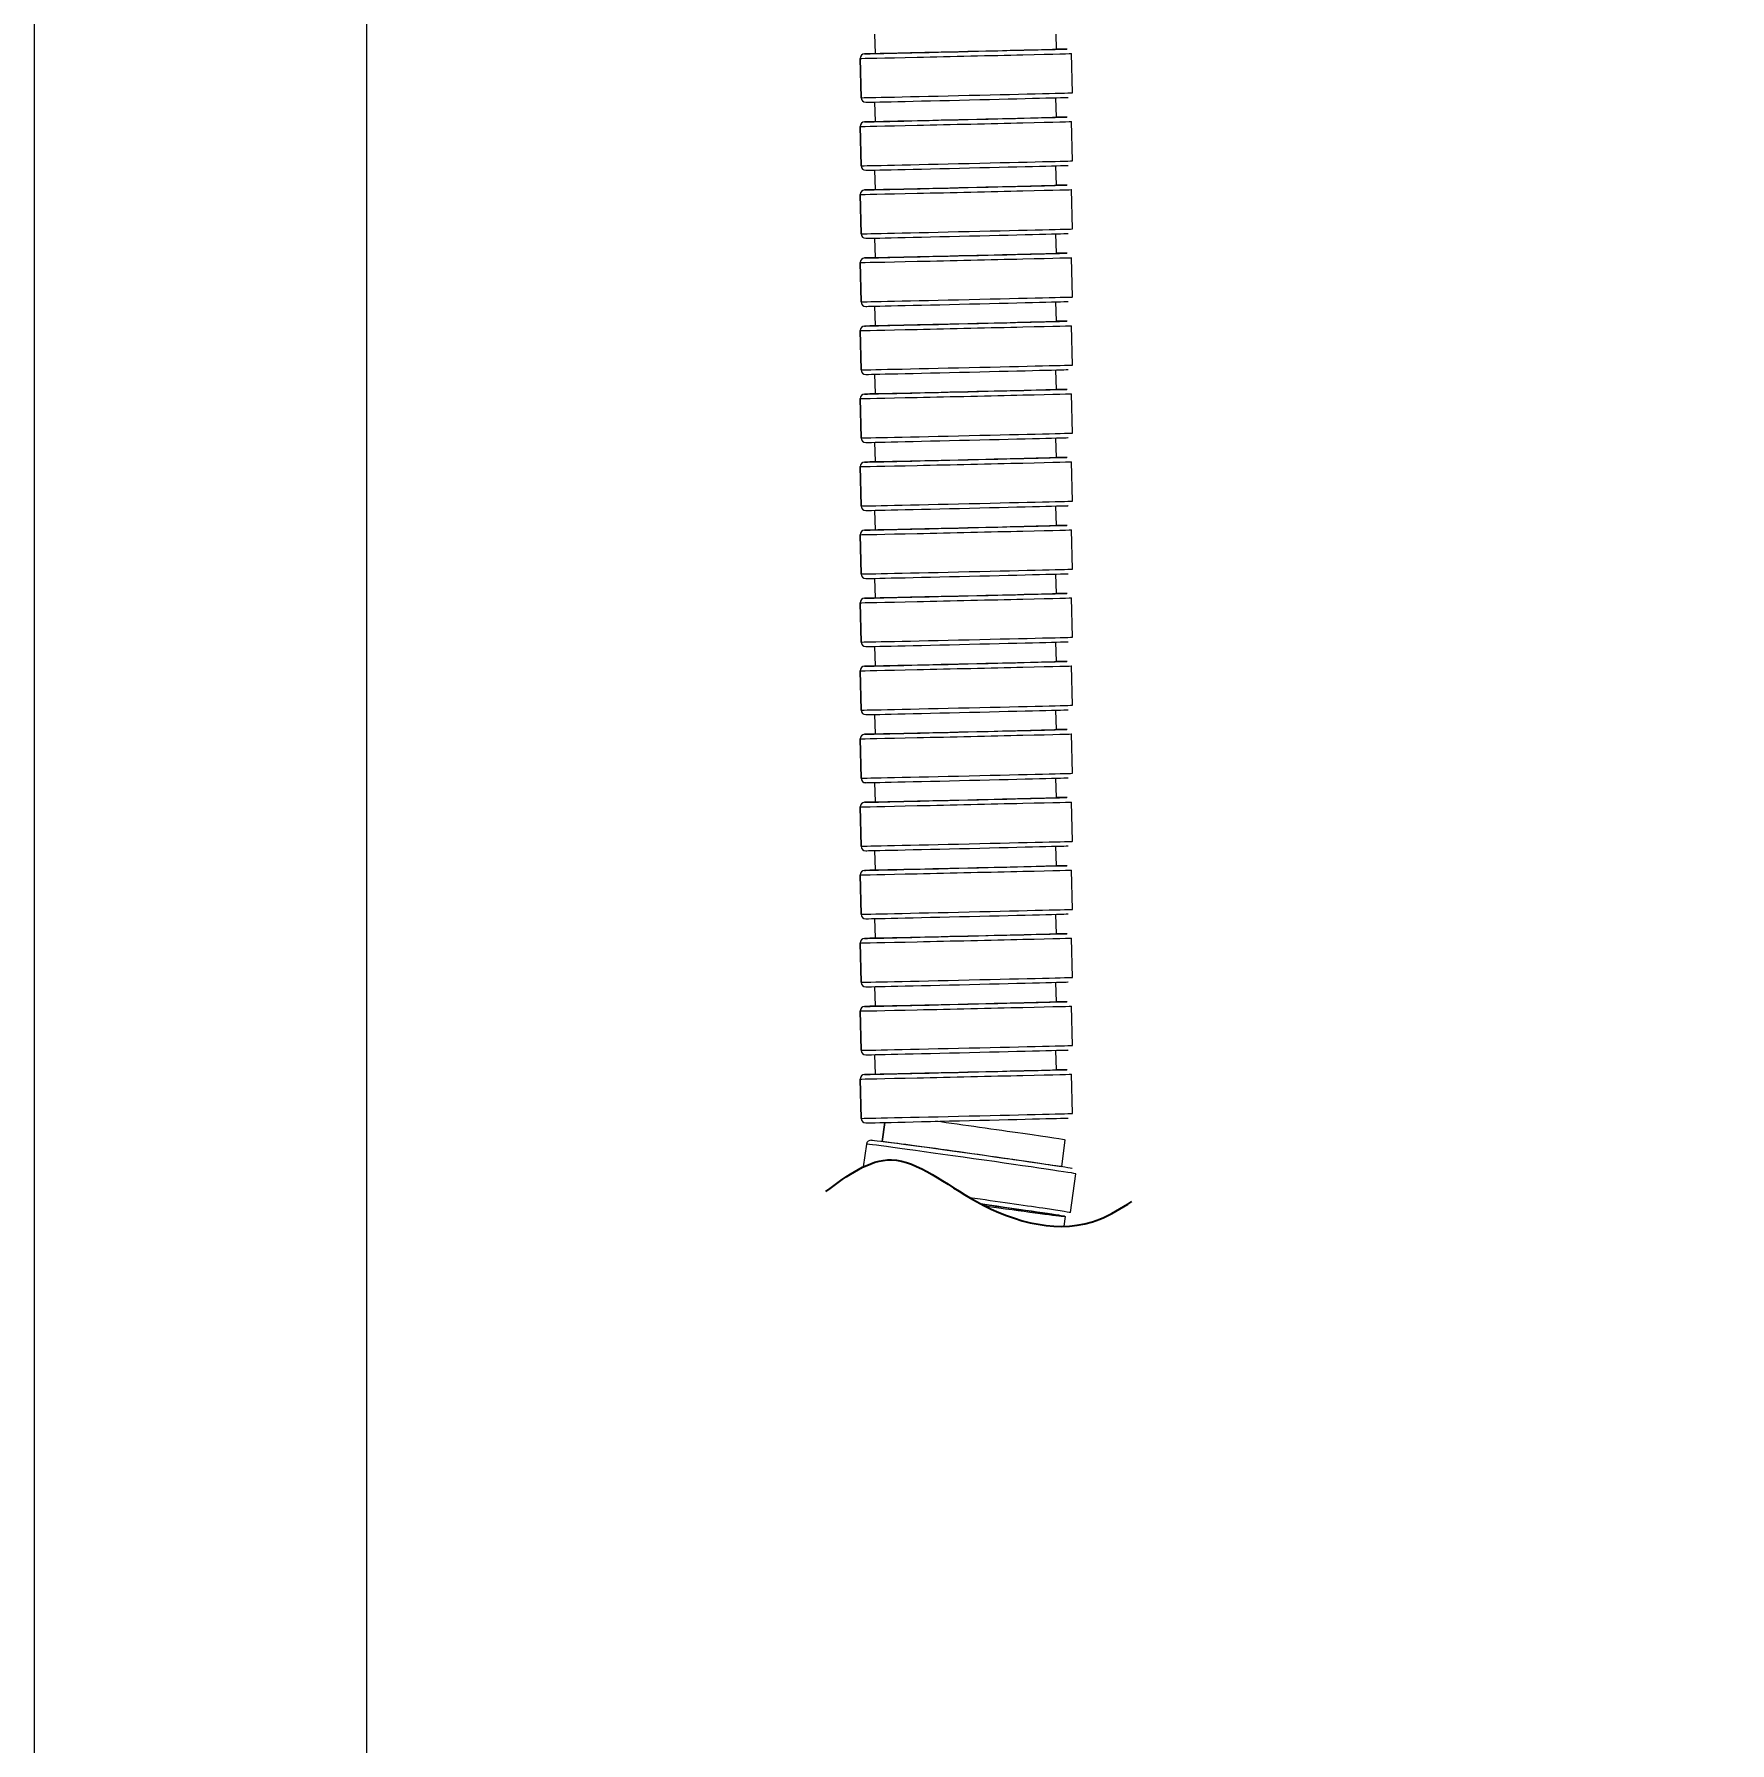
# Model space of a CAD drawing. Header units: millimetres. Extents: x 2433 to 4809, y -10272 to -6912.
# Drawn here: x 3173.8 to 3285.9, y -8720.4 to -8607.4 of the extents above; entities that cross this region are included whole.
import ezdxf

# ---------------------------------------------------------------- set-up
doc = ezdxf.new("R2010")
doc.units = ezdxf.units.MM
doc.layers.add('DIM', color=3, linetype='Continuous', lineweight=13)
doc.styles.add('ARIAL', font='arial.ttf')
doc.dimstyles.get("Standard").update_dxf_attribs({"dimtxt": 15, "dimasz": 15, "dimexe": 0.18, "dimexo": 0.0625, "dimgap": 4, "dimtad": 0, "dimtih": 1, "dimtoh": 1, "dimdec": 1, "dimdsep": 46, "dimtxsty": 'ARIAL', "dimcen": 0, "dimclrd": 3, "dimclre": 3, "dimclrt": 3, "dimadec": 0, "dimazin": 0, "dimtfac": 1, "dimtdec": 1, "dimtofl": 0, "dimtmove": 0, "dimatfit": 3, "dimfxl": 1, "dimtolj": 1, "dimtzin": 0, "dimarcsym": 0})

# ---------------------------------------------------------------- blocks, each defined once
blk = doc.blocks.new('*D46')
at = {"layer": 'Defpoints', "color": 0, "transparency": 16777216}
for p in [(3184.79, -7905.99), (3696.95, -9950.16), (3696.95, -9950.16)]:
    blk.add_point(p, dxfattribs=at)
at = {"layer": 'DIM', "color": 3, "lineweight": -2, "transparency": 16777216}
for p, q in [((3184.85, -7905.99), (3697.13, -7905.99)), ((3696.95, -7923.99), (3696.95, -8911.27)), ((3696.95, -9932.16), (3696.95, -8944.87)), ((3697.02, -9950.16), (3697.13, -9950.16))]:
    blk.add_line(p, q, dxfattribs=at)
at = {"layer": 'DIM', "color": 3, "transparency": 16777216}
for points in [[(3693.95, -7923.99), (3699.95, -7923.99), (3696.95, -7905.99)], [(3693.95, -9932.16), (3699.95, -9932.16), (3696.95, -9950.16)]]:
    blk.add_solid(points, dxfattribs=at)
at = {"layer": 'DIM', "color": 3, "transparency": 16777216, "insert": (3696.95, -8928.07), "char_height": 18, "attachment_point": 5, "style": 'ARIAL'}
blk.add_mtext('\\A1;(2280)', dxfattribs=at)

msp = doc.modelspace()

# ---------------------------------------------------------------- linework, layer by layer
at = {"linetype": 'Continuous', "lineweight": 18}
for p, q in [((3173.79, -8601.15), (3173.79, -9070.27)), ((3195.79, -9070.27), (3195.79, -8601.14)), ((3229.38, -8607.44), (3229.41, -8608.71)), ((3241.4, -8608.43), (3241.38, -8607.44)), ((3228.41, -8609.04), (3228.47, -8611.64)), ((3228.41, -8609.04), (3228.42, -8609.04)), ((3228.7, -8608.74), (3228.71, -8608.74)), ((3229.41, -8608.71), (3228.72, -8608.74)), ((3229.41, -8608.71), (3229.41, -8608.71)), ((3242.09, -8608.43), (3241.4, -8608.43)), ((3242.47, -8611.32), (3242.41, -8608.72)), ((3228.47, -8611.64), (3228.48, -8611.64)), ((3241.4, -8612.93), (3241.37, -8611.65)), ((3229.38, -8611.93), (3229.41, -8613.21)), ((3228.41, -8613.54), (3228.47, -8616.14)), ((3228.41, -8613.54), (3228.42, -8613.54)), ((3228.7, -8613.24), (3228.71, -8613.24)), ((3229.41, -8613.21), (3228.72, -8613.24)), ((3229.41, -8613.21), (3229.41, -8613.21)), ((3242.09, -8612.93), (3241.4, -8612.93)), ((3242.47, -8615.82), (3242.41, -8613.22)), ((3228.47, -8616.14), (3228.48, -8616.14)), ((3241.4, -8617.43), (3241.37, -8616.15)), ((3229.38, -8616.43), (3229.41, -8617.71)), ((3228.41, -8618.04), (3228.47, -8620.64)), ((3228.41, -8618.04), (3228.42, -8618.04)), ((3228.7, -8617.74), (3228.71, -8617.74)), ((3229.41, -8617.71), (3228.72, -8617.74)), ((3229.41, -8617.71), (3229.41, -8617.71)), ((3242.09, -8617.43), (3241.4, -8617.43)), ((3242.47, -8620.32), (3242.41, -8617.72)), ((3228.47, -8620.64), (3228.48, -8620.64)), ((3241.4, -8621.93), (3241.37, -8620.65)), ((3229.38, -8620.93), (3229.41, -8622.21)), ((3228.41, -8622.54), (3228.47, -8625.14)), ((3228.41, -8622.54), (3228.42, -8622.54)), ((3228.7, -8622.24), (3228.71, -8622.24)), ((3229.41, -8622.21), (3228.72, -8622.24)), ((3229.41, -8622.21), (3229.41, -8622.21)), ((3242.09, -8621.93), (3241.4, -8621.93)), ((3242.47, -8624.82), (3242.41, -8622.22)), ((3228.47, -8625.14), (3228.48, -8625.14)), ((3241.4, -8626.43), (3241.37, -8625.15)), ((3229.38, -8625.43), (3229.41, -8626.71)), ((3228.41, -8627.04), (3228.47, -8629.64)), ((3228.41, -8627.04), (3228.42, -8627.04)), ((3228.7, -8626.74), (3228.71, -8626.74)), ((3229.41, -8626.71), (3228.72, -8626.74)), ((3229.41, -8626.71), (3229.41, -8626.71)), ((3242.09, -8626.43), (3241.4, -8626.43)), ((3242.47, -8629.32), (3242.41, -8626.72)), ((3228.47, -8629.64), (3228.48, -8629.64)), ((3241.4, -8630.93), (3241.37, -8629.65)), ((3229.38, -8629.93), (3229.41, -8631.21)), ((3242.09, -8630.93), (3241.4, -8630.93)), ((3228.41, -8631.54), (3228.47, -8634.14)), ((3228.41, -8631.54), (3228.42, -8631.54)), ((3228.7, -8631.24), (3228.71, -8631.24)), ((3229.41, -8631.21), (3228.72, -8631.24)), ((3229.41, -8631.21), (3229.41, -8631.21)), ((3242.47, -8633.82), (3242.41, -8631.22)), ((3228.47, -8634.14), (3228.48, -8634.14)), ((3241.4, -8635.43), (3241.37, -8634.15)), ((3229.38, -8634.43), (3229.41, -8635.71)), ((3242.09, -8635.43), (3241.4, -8635.43)), ((3228.41, -8636.04), (3228.47, -8638.64)), ((3228.41, -8636.04), (3228.42, -8636.04)), ((3228.7, -8635.74), (3228.71, -8635.74)), ((3229.41, -8635.71), (3228.72, -8635.74)), ((3229.41, -8635.71), (3229.41, -8635.71)), ((3242.47, -8638.32), (3242.41, -8635.72)), ((3228.47, -8638.64), (3228.48, -8638.64)), ((3241.4, -8639.93), (3241.37, -8638.65)), ((3229.38, -8638.93), (3229.41, -8640.21)), ((3242.09, -8639.93), (3241.4, -8639.93)), ((3228.41, -8640.54), (3228.47, -8643.14)), ((3228.41, -8640.54), (3228.42, -8640.54)), ((3228.7, -8640.24), (3228.71, -8640.24)), ((3229.41, -8640.21), (3228.72, -8640.24)), ((3229.41, -8640.21), (3229.41, -8640.21)), ((3242.47, -8642.82), (3242.41, -8640.22)), ((3228.47, -8643.14), (3228.48, -8643.14)), ((3241.4, -8644.43), (3241.37, -8643.15)), ((3229.38, -8643.43), (3229.41, -8644.71)), ((3242.09, -8644.43), (3241.4, -8644.43)), ((3228.41, -8645.04), (3228.47, -8647.64)), ((3228.41, -8645.04), (3228.42, -8645.04)), ((3228.7, -8644.74), (3228.71, -8644.74)), ((3229.41, -8644.71), (3228.72, -8644.74)), ((3229.41, -8644.71), (3229.41, -8644.71)), ((3242.47, -8647.32), (3242.41, -8644.72)), ((3228.47, -8647.64), (3228.48, -8647.64)), ((3241.4, -8648.93), (3241.37, -8647.65)), ((3229.38, -8647.93), (3229.41, -8649.21)), ((3242.09, -8648.93), (3241.4, -8648.93)), ((3228.41, -8649.54), (3228.47, -8652.14)), ((3228.41, -8649.54), (3228.42, -8649.54)), ((3228.7, -8649.24), (3228.71, -8649.24)), ((3229.41, -8649.21), (3228.72, -8649.24)), ((3229.41, -8649.21), (3229.41, -8649.21)), ((3242.47, -8651.82), (3242.41, -8649.22)), ((3228.47, -8652.14), (3228.48, -8652.14)), ((3241.4, -8653.43), (3241.37, -8652.15)), ((3229.38, -8652.43), (3229.41, -8653.71)), ((3242.09, -8653.43), (3241.4, -8653.43)), ((3228.41, -8654.04), (3228.47, -8656.64)), ((3228.41, -8654.04), (3228.42, -8654.04)), ((3228.7, -8653.74), (3228.71, -8653.74)), ((3229.41, -8653.71), (3228.72, -8653.74)), ((3229.41, -8653.71), (3229.41, -8653.71)), ((3242.47, -8656.32), (3242.41, -8653.72)), ((3228.47, -8656.64), (3228.48, -8656.64)), ((3229.38, -8656.93), (3229.41, -8658.21)), ((3241.4, -8657.93), (3241.37, -8656.65)), ((3242.09, -8657.93), (3241.4, -8657.93)), ((3228.41, -8658.54), (3228.47, -8661.14)), ((3228.41, -8658.54), (3228.42, -8658.54)), ((3228.7, -8658.24), (3228.71, -8658.24)), ((3229.41, -8658.21), (3228.72, -8658.24)), ((3229.41, -8658.21), (3229.41, -8658.21)), ((3242.47, -8660.82), (3242.41, -8658.22)), ((3228.47, -8661.14), (3228.48, -8661.14)), ((3229.38, -8661.43), (3229.41, -8662.71)), ((3241.4, -8662.43), (3241.37, -8661.15)), ((3242.09, -8662.43), (3241.4, -8662.43)), ((3228.41, -8663.04), (3228.47, -8665.64)), ((3228.41, -8663.04), (3228.42, -8663.04)), ((3228.7, -8662.74), (3228.71, -8662.74)), ((3229.41, -8662.71), (3228.72, -8662.74)), ((3229.41, -8662.71), (3229.41, -8662.71)), ((3242.47, -8665.32), (3242.41, -8662.72)), ((3228.47, -8665.64), (3228.48, -8665.64)), ((3229.38, -8665.93), (3229.41, -8667.21)), ((3241.4, -8666.93), (3241.37, -8665.65)), ((3242.09, -8666.93), (3241.4, -8666.93)), ((3228.41, -8667.54), (3228.47, -8670.14)), ((3228.41, -8667.54), (3228.42, -8667.54)), ((3228.7, -8667.24), (3228.71, -8667.24)), ((3229.41, -8667.21), (3228.72, -8667.24)), ((3229.41, -8667.21), (3229.41, -8667.21)), ((3242.47, -8669.82), (3242.41, -8667.22)), ((3228.47, -8670.14), (3228.48, -8670.14)), ((3229.38, -8670.43), (3229.41, -8671.71)), ((3241.4, -8671.43), (3241.37, -8670.15)), ((3242.09, -8671.43), (3241.4, -8671.43)), ((3228.41, -8672.04), (3228.47, -8674.64)), ((3228.41, -8672.04), (3228.42, -8672.04)), ((3228.7, -8671.74), (3228.71, -8671.74)), ((3229.41, -8671.71), (3228.72, -8671.74)), ((3229.41, -8671.71), (3229.41, -8671.71)), ((3242.47, -8674.32), (3242.41, -8671.72)), ((3228.47, -8674.64), (3228.48, -8674.64)), ((3229.38, -8674.93), (3229.41, -8676.21)), ((3241.4, -8675.93), (3241.37, -8674.65)), ((3242.09, -8675.93), (3241.4, -8675.93)), ((3228.41, -8676.54), (3228.47, -8679.14)), ((3228.41, -8676.54), (3228.42, -8676.54)), ((3228.7, -8676.24), (3228.71, -8676.24)), ((3229.41, -8676.21), (3228.72, -8676.24)), ((3229.41, -8676.21), (3229.41, -8676.21)), ((3242.47, -8678.82), (3242.41, -8676.22)), ((3228.47, -8679.14), (3228.48, -8679.14)), ((3230.04, -8679.41), (3229.86, -8680.67)), ((3241.75, -8682.34), (3241.99, -8680.57)), ((3228.83, -8680.85), (3228.62, -8682.35)), ((3228.84, -8680.85), (3228.83, -8680.85)), ((3230.49, -8680.75), (3229.87, -8680.67)), ((3241.74, -8682.34), (3241.12, -8682.25)), ((3242.33, -8685.37), (3242.69, -8682.8)), ((3241.91, -8686.28), (3242, -8685.63))]:
    msp.add_line(p, q, dxfattribs=at)
at = {"linetype": 'Continuous', "lineweight": 13}
for p, q in [((3229.38, -8607.44), (3229.41, -8608.71)), ((3228.42, -8609.04), (3228.48, -8611.64)), ((3228.7, -8608.74), (3228.71, -8608.74)), ((3229.41, -8608.71), (3228.71, -8608.74)), ((3241.4, -8608.43), (3242.1, -8608.43)), ((3242.11, -8608.43), (3242.1, -8608.43)), ((3229.38, -8611.93), (3229.41, -8613.21)), ((3228.42, -8613.54), (3228.48, -8616.14)), ((3228.7, -8613.24), (3228.71, -8613.24)), ((3229.41, -8613.21), (3228.71, -8613.24)), ((3241.4, -8612.93), (3242.1, -8612.93)), ((3242.11, -8612.93), (3242.1, -8612.93)), ((3229.38, -8616.43), (3229.41, -8617.71)), ((3228.42, -8618.04), (3228.48, -8620.64)), ((3228.7, -8617.74), (3228.71, -8617.74)), ((3229.41, -8617.71), (3228.71, -8617.74)), ((3241.4, -8617.43), (3242.1, -8617.43)), ((3242.11, -8617.43), (3242.1, -8617.43)), ((3229.38, -8620.93), (3229.41, -8622.21)), ((3228.42, -8622.54), (3228.48, -8625.14)), ((3228.7, -8622.24), (3228.71, -8622.24)), ((3229.41, -8622.21), (3228.71, -8622.24)), ((3241.4, -8621.93), (3242.1, -8621.93)), ((3242.11, -8621.93), (3242.1, -8621.93)), ((3229.38, -8625.43), (3229.41, -8626.71)), ((3228.42, -8627.04), (3228.48, -8629.64)), ((3228.7, -8626.74), (3228.71, -8626.74)), ((3229.41, -8626.71), (3228.71, -8626.74)), ((3241.4, -8626.43), (3242.1, -8626.43)), ((3242.11, -8626.43), (3242.1, -8626.43)), ((3229.38, -8629.93), (3229.41, -8631.21)), ((3241.4, -8630.93), (3242.1, -8630.93)), ((3242.11, -8630.93), (3242.1, -8630.93)), ((3228.42, -8631.54), (3228.48, -8634.14)), ((3228.7, -8631.24), (3228.71, -8631.24)), ((3229.41, -8631.21), (3228.71, -8631.24)), ((3229.38, -8634.43), (3229.41, -8635.71)), ((3241.4, -8635.43), (3242.1, -8635.43)), ((3242.11, -8635.43), (3242.1, -8635.43)), ((3228.42, -8636.04), (3228.48, -8638.64)), ((3228.7, -8635.74), (3228.71, -8635.74)), ((3229.41, -8635.71), (3228.71, -8635.74)), ((3229.38, -8638.93), (3229.41, -8640.21)), ((3241.4, -8639.93), (3242.1, -8639.93)), ((3242.11, -8639.93), (3242.1, -8639.93)), ((3228.42, -8640.54), (3228.48, -8643.14)), ((3228.7, -8640.24), (3228.71, -8640.24)), ((3229.41, -8640.21), (3228.71, -8640.24)), ((3229.38, -8643.43), (3229.41, -8644.71)), ((3241.4, -8644.43), (3242.1, -8644.43)), ((3242.11, -8644.43), (3242.1, -8644.43)), ((3228.42, -8645.04), (3228.48, -8647.64)), ((3228.7, -8644.74), (3228.71, -8644.74)), ((3229.41, -8644.71), (3228.71, -8644.74)), ((3229.38, -8647.93), (3229.41, -8649.21)), ((3241.4, -8648.93), (3242.1, -8648.93)), ((3242.11, -8648.93), (3242.1, -8648.93)), ((3228.42, -8649.54), (3228.48, -8652.14)), ((3228.7, -8649.24), (3228.71, -8649.24)), ((3229.41, -8649.21), (3228.71, -8649.24)), ((3229.38, -8652.43), (3229.41, -8653.71)), ((3241.4, -8653.43), (3242.1, -8653.43)), ((3242.11, -8653.43), (3242.1, -8653.43)), ((3228.42, -8654.04), (3228.48, -8656.64)), ((3228.7, -8653.74), (3228.71, -8653.74)), ((3229.41, -8653.71), (3228.71, -8653.74)), ((3229.38, -8656.93), (3229.41, -8658.21)), ((3241.4, -8657.93), (3242.1, -8657.93)), ((3242.11, -8657.93), (3242.1, -8657.93)), ((3228.42, -8658.54), (3228.48, -8661.14)), ((3228.7, -8658.24), (3228.71, -8658.24)), ((3229.41, -8658.21), (3228.71, -8658.24)), ((3229.38, -8661.43), (3229.41, -8662.71)), ((3241.4, -8662.43), (3242.1, -8662.43)), ((3242.11, -8662.43), (3242.1, -8662.43)), ((3228.42, -8663.04), (3228.48, -8665.64)), ((3228.7, -8662.74), (3228.71, -8662.74)), ((3229.41, -8662.71), (3228.71, -8662.74)), ((3229.38, -8665.93), (3229.41, -8667.21)), ((3241.4, -8666.93), (3242.1, -8666.93)), ((3242.11, -8666.93), (3242.1, -8666.93)), ((3228.42, -8667.54), (3228.48, -8670.14)), ((3228.7, -8667.24), (3228.71, -8667.24)), ((3229.41, -8667.21), (3228.71, -8667.24)), ((3229.38, -8670.43), (3229.41, -8671.71)), ((3241.4, -8671.43), (3242.1, -8671.43)), ((3242.11, -8671.43), (3242.1, -8671.43)), ((3228.42, -8672.04), (3228.48, -8674.64)), ((3228.7, -8671.74), (3228.71, -8671.74)), ((3229.41, -8671.71), (3228.71, -8671.74)), ((3229.38, -8674.93), (3229.41, -8676.21)), ((3241.4, -8675.93), (3242.1, -8675.93)), ((3242.11, -8675.93), (3242.1, -8675.93)), ((3228.42, -8676.54), (3228.48, -8679.14)), ((3228.7, -8676.24), (3228.71, -8676.24)), ((3229.41, -8676.21), (3228.71, -8676.24)), ((3230.05, -8679.41), (3229.87, -8680.67)), ((3228.84, -8680.85), (3228.62, -8682.35))]:
    msp.add_line(p, q, dxfattribs=at)
at = {"linetype": 'Continuous', "lineweight": 18}
for centre, major_axis, ratio, start_param, end_param in [((3235.41, -8608.88), (-7, -0.16), 0.001092, 0.046902, 3.188495), ((3235.4, -8608.58), (-6.7, -0.16), 0.001092, 0.046902, 3.144747), ((3235.4, -8608.57), (-6, -0.14), 0.001092, 0.046902, 3.141569), ((3235.4, -8608.58), (-6.7, -0.16), 0.001092, 3.188495, 3.216525), ((3235.47, -8611.48), (-7, -0.16), 0.001092, 0.046902, 3.141504), ((3235.48, -8611.78), (-6.7, -0.16), 0.001092, 0.046902, 3.14737), ((3235.41, -8613.38), (-7, -0.16), 0.001092, 0.046902, 3.188495), ((3235.4, -8613.08), (-6.7, -0.16), 0.001092, 0.046902, 3.144747), ((3235.4, -8613.07), (-6, -0.14), 0.001092, 0.046902, 3.141569), ((3235.4, -8613.08), (-6.7, -0.16), 0.001092, 3.188495, 3.216525), ((3235.47, -8615.98), (-7, -0.16), 0.001092, 0.046902, 3.141504), ((3235.48, -8616.28), (-6.7, -0.16), 0.001092, 0.046902, 3.14737), ((3235.41, -8617.88), (-7, -0.16), 0.001092, 0.046902, 3.188495), ((3235.4, -8617.58), (-6.7, -0.16), 0.001092, 0.046902, 3.144747), ((3235.4, -8617.57), (-6, -0.14), 0.001092, 0.046902, 3.141569), ((3235.4, -8617.58), (-6.7, -0.16), 0.001092, 3.188495, 3.216525), ((3235.47, -8620.48), (-7, -0.16), 0.001092, 0.046902, 3.141504), ((3235.48, -8620.78), (-6.7, -0.16), 0.001092, 0.046902, 3.14737), ((3235.41, -8622.38), (-7, -0.16), 0.001092, 0.046902, 3.188495), ((3235.4, -8622.08), (-6.7, -0.16), 0.001092, 0.046902, 3.144747), ((3235.4, -8622.07), (-6, -0.14), 0.001092, 0.046902, 3.141569), ((3235.4, -8622.08), (-6.7, -0.16), 0.001092, 3.188495, 3.216525), ((3235.47, -8624.98), (-7, -0.16), 0.001092, 0.046902, 3.141504), ((3235.48, -8625.28), (-6.7, -0.16), 0.001092, 0.046902, 3.14737), ((3235.41, -8626.88), (-7, -0.16), 0.001092, 0.046902, 3.188495), ((3235.4, -8626.58), (-6.7, -0.16), 0.001092, 0.046902, 3.144747), ((3235.4, -8626.57), (-6, -0.14), 0.001092, 0.046902, 3.141569), ((3235.4, -8626.58), (-6.7, -0.16), 0.001092, 3.188495, 3.216525), ((3235.47, -8629.48), (-7, -0.16), 0.001092, 0.046902, 3.141504), ((3235.48, -8629.78), (-6.7, -0.16), 0.001092, 0.046902, 3.14737), ((3235.4, -8631.08), (-6.7, -0.16), 0.001092, 0.046902, 3.144747), ((3235.4, -8631.07), (-6, -0.14), 0.001092, 0.046902, 3.141569), ((3235.4, -8631.08), (-6.7, -0.16), 0.001092, 3.188495, 3.216525), ((3235.41, -8631.38), (-7, -0.16), 0.001092, 0.046902, 3.188495), ((3235.47, -8633.98), (-7, -0.16), 0.001092, 0.046902, 3.141504), ((3235.48, -8634.28), (-6.7, -0.16), 0.001092, 0.046902, 3.14737), ((3235.4, -8635.58), (-6.7, -0.16), 0.001092, 0.046902, 3.144747), ((3235.4, -8635.57), (-6, -0.14), 0.001092, 0.046902, 3.141569), ((3235.4, -8635.58), (-6.7, -0.16), 0.001092, 3.188495, 3.216525), ((3235.41, -8635.88), (-7, -0.16), 0.001092, 0.046902, 3.188495), ((3235.47, -8638.48), (-7, -0.16), 0.001092, 0.046902, 3.141504), ((3235.48, -8638.78), (-6.7, -0.16), 0.001092, 0.046902, 3.14737), ((3235.4, -8640.08), (-6.7, -0.16), 0.001092, 0.046902, 3.144747), ((3235.4, -8640.07), (-6, -0.14), 0.001092, 0.046902, 3.141569), ((3235.4, -8640.08), (-6.7, -0.16), 0.001092, 3.188495, 3.216525), ((3235.41, -8640.38), (-7, -0.16), 0.001092, 0.046902, 3.188495), ((3235.47, -8642.98), (-7, -0.16), 0.001092, 0.046902, 3.141504), ((3235.48, -8643.28), (-6.7, -0.16), 0.001092, 0.046902, 3.14737), ((3235.4, -8644.58), (-6.7, -0.16), 0.001092, 0.046902, 3.144747), ((3235.4, -8644.57), (-6, -0.14), 0.001092, 0.046902, 3.141569), ((3235.4, -8644.58), (-6.7, -0.16), 0.001092, 3.188495, 3.216525), ((3235.41, -8644.88), (-7, -0.16), 0.001092, 0.046902, 3.188495), ((3235.47, -8647.48), (-7, -0.16), 0.001092, 0.046902, 3.141504), ((3235.48, -8647.78), (-6.7, -0.16), 0.001092, 0.046902, 3.14737), ((3235.4, -8649.08), (-6.7, -0.16), 0.001092, 0.046902, 3.144747), ((3235.4, -8649.07), (-6, -0.14), 0.001092, 0.046902, 3.141569), ((3235.4, -8649.08), (-6.7, -0.16), 0.001092, 3.188495, 3.216525), ((3235.41, -8649.38), (-7, -0.16), 0.001092, 0.046902, 3.188495), ((3235.47, -8651.98), (-7, -0.16), 0.001092, 0.046902, 3.141504), ((3235.48, -8652.28), (-6.7, -0.16), 0.001092, 0.046902, 3.14737), ((3235.4, -8653.58), (-6.7, -0.16), 0.001092, 0.046902, 3.144747), ((3235.4, -8653.57), (-6, -0.14), 0.001092, 0.046902, 3.141569), ((3235.4, -8653.58), (-6.7, -0.16), 0.001092, 3.188495, 3.216525), ((3235.41, -8653.88), (-7, -0.16), 0.001092, 0.046902, 3.188495), ((3235.47, -8656.48), (-7, -0.16), 0.001092, 0.046902, 3.141504), ((3235.48, -8656.78), (-6.7, -0.16), 0.001092, 0.046902, 3.14737), ((3235.4, -8658.08), (-6.7, -0.16), 0.001092, 0.046902, 3.144747), ((3235.4, -8658.07), (-6, -0.14), 0.001092, 0.046902, 3.141569), ((3235.4, -8658.08), (-6.7, -0.16), 0.001092, 3.188495, 3.216525), ((3235.41, -8658.38), (-7, -0.16), 0.001092, 0.046902, 3.188495), ((3235.47, -8660.98), (-7, -0.16), 0.001092, 0.046902, 3.141504), ((3235.48, -8661.28), (-6.7, -0.16), 0.001092, 0.046902, 3.14737), ((3235.4, -8662.58), (-6.7, -0.16), 0.001092, 0.046902, 3.144747), ((3235.4, -8662.57), (-6, -0.14), 0.001092, 0.046902, 3.141569), ((3235.4, -8662.58), (-6.7, -0.16), 0.001092, 3.188495, 3.216525), ((3235.41, -8662.88), (-7, -0.16), 0.001092, 0.046902, 3.188495), ((3235.47, -8665.48), (-7, -0.16), 0.001092, 0.046902, 3.141504), ((3235.48, -8665.78), (-6.7, -0.16), 0.001092, 0.046902, 3.14737), ((3235.4, -8667.08), (-6.7, -0.16), 0.001092, 0.046902, 3.144747), ((3235.4, -8667.07), (-6, -0.14), 0.001092, 0.046902, 3.141569), ((3235.4, -8667.08), (-6.7, -0.16), 0.001092, 3.188495, 3.216525), ((3235.41, -8667.38), (-7, -0.16), 0.001092, 0.046902, 3.188495), ((3235.47, -8669.98), (-7, -0.16), 0.001092, 0.046902, 3.141504), ((3235.48, -8670.28), (-6.7, -0.16), 0.001092, 0.046902, 3.14737), ((3235.4, -8671.58), (-6.7, -0.16), 0.001092, 0.046902, 3.144747), ((3235.4, -8671.57), (-6, -0.14), 0.001092, 0.046902, 3.141569), ((3235.4, -8671.58), (-6.7, -0.16), 0.001092, 3.188495, 3.216525), ((3235.41, -8671.88), (-7, -0.16), 0.001092, 0.046902, 3.188495), ((3235.47, -8674.48), (-7, -0.16), 0.001092, 0.046902, 3.141504), ((3235.48, -8674.78), (-6.7, -0.16), 0.001092, 0.046902, 3.14737), ((3235.4, -8676.08), (-6.7, -0.16), 0.001092, 0.046902, 3.144747), ((3235.4, -8676.07), (-6, -0.14), 0.001092, 0.046902, 3.141569), ((3235.4, -8676.08), (-6.7, -0.16), 0.001092, 3.188495, 3.216525), ((3235.41, -8676.38), (-7, -0.16), 0.001092, 0.046902, 3.188495), ((3235.47, -8678.98), (-7, -0.16), 0.001092, 0.046902, 3.141504), ((3235.48, -8679.28), (-6.7, -0.16), 0.001092, 0.046902, 3.14737), ((3236.05, -8679.74), (-5.94, 0.84), 0.00654, 3.141612, 5.175753), ((3235.8, -8681.53), (-6.64, 0.93), 0.00654, 3.134214, 6.236728), ((3235.76, -8681.83), (-6.93, 0.98), 0.00654, 3.141623, 6.236728), ((3235.8, -8681.52), (-5.94, 0.84), 0.00654, 3.606282, 5.818454), ((3235.4, -8684.4), (-6.93, 0.98), 0.00654, 3.095135, 4.674135), ((3235.36, -8684.7), (-6.63, 0.93), 0.00654, 3.262067, 4.554904)]:
    msp.add_ellipse(centre, major_axis=major_axis, ratio=ratio, start_param=start_param, end_param=end_param, dxfattribs=at)
at = {"linetype": 'Continuous', "lineweight": 13}
for centre, major_axis, ratio, start_param, end_param in [((3228.72, -8609.04), (0, 0.3), 0.9989, 0.03789, 1.594093), ((3228.78, -8611.64), (0, 0.3), 0.9989, 1.594093, 3.164889), ((3228.72, -8613.54), (0, 0.3), 0.9989, 0.03789, 1.594093), ((3228.78, -8616.14), (0, 0.3), 0.9989, 1.594093, 3.164889), ((3228.72, -8618.04), (0, 0.3), 0.9989, 0.03789, 1.594093), ((3228.78, -8620.64), (0, 0.3), 0.9989, 1.594093, 3.164889), ((3228.72, -8622.54), (0, 0.3), 0.9989, 0.03789, 1.594093), ((3228.78, -8625.14), (0, 0.3), 0.9989, 1.594093, 3.164889), ((3228.72, -8627.04), (0, 0.3), 0.9989, 0.03789, 1.594093), ((3228.78, -8629.64), (0, 0.3), 0.9989, 1.594093, 3.164889), ((3228.72, -8631.54), (0, 0.3), 0.9989, 0.03789, 1.594093), ((3228.78, -8634.14), (0, 0.3), 0.9989, 1.594093, 3.164889), ((3228.72, -8636.04), (0, 0.3), 0.9989, 0.03789, 1.594093), ((3228.78, -8638.64), (0, 0.3), 0.9989, 1.594093, 3.164889), ((3228.72, -8640.54), (0, 0.3), 0.9989, 0.03789, 1.594093), ((3228.78, -8643.14), (0, 0.3), 0.9989, 1.594093, 3.164889), ((3228.72, -8645.04), (0, 0.3), 0.9989, 0.03789, 1.594093), ((3228.78, -8647.64), (0, 0.3), 0.9989, 1.594093, 3.164889), ((3228.72, -8649.54), (0, 0.3), 0.9989, 0.03789, 1.594093), ((3228.78, -8652.14), (0, 0.3), 0.9989, 1.594093, 3.164889), ((3228.72, -8654.04), (0, 0.3), 0.9989, 0.03789, 1.594093), ((3228.78, -8656.64), (0, 0.3), 0.9989, 1.594093, 3.164889), ((3228.72, -8658.54), (0, 0.3), 0.9989, 0.03789, 1.594093), ((3228.78, -8661.14), (0, 0.3), 0.9989, 1.594093, 3.164889), ((3228.72, -8663.04), (0, 0.3), 0.9989, 0.03789, 1.594093), ((3228.78, -8665.64), (0, 0.3), 0.9989, 1.594093, 3.164889), ((3228.72, -8667.54), (0, 0.3), 0.9989, 0.03789, 1.594093), ((3228.78, -8670.14), (0, 0.3), 0.9989, 1.594093, 3.164889), ((3228.72, -8672.04), (0, 0.3), 0.9989, 0.03789, 1.594093), ((3228.78, -8674.64), (0, 0.3), 0.9989, 1.594093, 3.164889), ((3228.72, -8676.54), (0, 0.3), 0.9989, 0.03789, 1.594093), ((3228.78, -8679.14), (0, 0.3), 0.9989, 1.594093, 3.164889), ((3229.13, -8680.89), (0, 0.3), 0.9989, 6.157867, 7.71407), ((3235.36, -8684.7), (-6.63, 0.93), 0.00654, 8.048908, 9.211389)]:
    msp.add_ellipse(centre, major_axis=major_axis, ratio=ratio, start_param=start_param, end_param=end_param, dxfattribs=at)
at = {"linetype": 'Continuous'}
msp.add_open_spline([(3226.16, -8683.97), (3227.59, -8682.91), (3230.7, -8680.6), (3236.27, -8685.44), (3242.55, -8687.06), (3245.69, -8685.09), (3246.38, -8684.65)], degree=3, knots=[1.180881, 1.180881, 1.180881, 1.180881, 4.020586, 7.346143, 11.488698, 12.657431, 12.657431, 12.657431, 12.657431], dxfattribs=at)
msp.add_open_spline([(3236.1, -8684.64), (3236.11, -8684.64), (3236.11, -8684.64), (3236.11, -8684.64)], degree=3, dxfattribs=at)
at = {"linetype": 'Continuous', "lineweight": 18}
msp.add_rational_spline([(3236.41, -8684.81), (3239.7, -8685.27), (3241.58, -8685.55), (3241.94, -8685.62)], [0.548116522919, 0.564646203395, 0.715274029088, 1], degree=3, dxfattribs=at)
msp.add_open_spline([(3241.94, -8685.62), (3241.97, -8685.62), (3241.99, -8685.63), (3242, -8685.63), (3242, -8685.63), (3242, -8685.63), (3242, -8685.63), (3242, -8685.63)], degree=3, knots=[0, 0, 0, 0, 0.66569, 0.66569, 0.998535, 0.998535, 1, 1, 1, 1], dxfattribs=at)

# ---------------------------------------------------------------- dimensions: what is measured, and where the dimension line sits
at = {"layer": 'DIM', "color": 3}
dim = msp.add_linear_dim(base=(3696.95, -9950.16), p1=(3184.79, -7905.99), p2=(3696.95, -9950.16), angle=90, text='(2280)', dimstyle='Standard', override={"dimtxt": 18, "dimasz": 18, "dimgap": 5}, dxfattribs=at)
dim.commit()
dim.dimension.update_dxf_attribs({"geometry": '*D46', "text_midpoint": (3696.95, -8928.07)})

doc.saveas('drawing.dxf')
